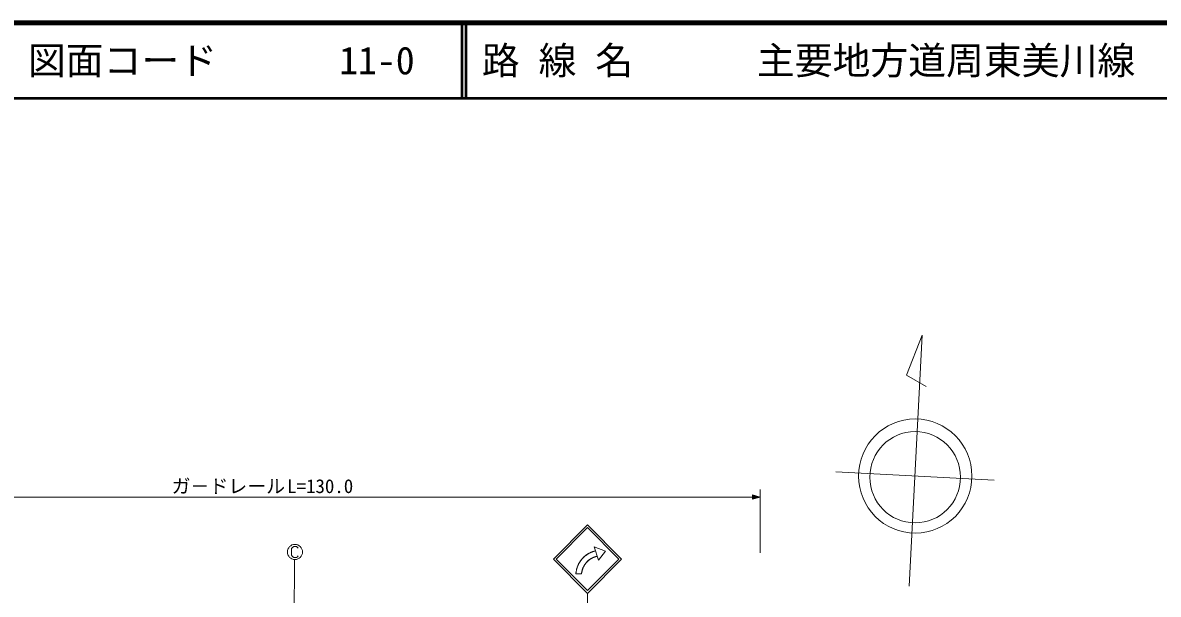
# Model space of a CAD drawing. Units: millimetres, scale not verified. Extents: x 40000 to 680000, y 20000 to 380000.
# Drawn here: x 119695 to 269782, y 304389 to 380000 of the extents above; entities that cross this region are included whole.
import ezdxf
from ezdxf.enums import TextEntityAlignment as Align

# ---------------------------------------------------------------- set-up
doc = ezdxf.new("R2010")
doc.units = ezdxf.units.MM
doc.header["$LTSCALE"] = 1000
for name, color, linetype, lineweight in [('M-BGD-EXST', 7, 'Continuous', 13), ('M-BMK-SRVR', 3, 'Continuous', 13), ('M-STR-HTXT', 7, 'Continuous', 13), ('M-STR-STRC', 7, 'Continuous', 13), ('M-TTL', 2, 'Continuous', 140), ('M-TTL-LINE', 7, 'Continuous', 50)]:
    doc.layers.add(name, color=color, linetype=linetype, lineweight=lineweight)
doc.layers.add('M-TTL-TXT', color=7, linetype='Continuous')
doc.styles.add('ＭＳ ゴシック', font='')
doc.styles.get('ＭＳ ゴシック').set_extended_font_data('MS Gothic')

msp = doc.modelspace()

# ---------------------------------------------------------------- linework, layer by layer
at = {"layer": 'M-BGD-EXST'}
for p, q in [((155514, 310712), (155354, 310591)), ((155874, 310712), (155514, 310712)), ((156033, 310591), (155874, 310712)), ((155354, 310591), (155234, 310430)), ((155234, 310430), (155234, 309545)), ((155234, 309545), (155354, 309384)), ((155354, 309384), (155514, 309263)), ((155514, 309263), (155874, 309263)), ((155874, 309263), (156033, 309344)), ((156113, 310471), (156033, 310591)), ((156033, 309344), (156113, 309464)), ((155630, 309018), (155541, 292235))]:
    msp.add_line(p, q, dxfattribs=at)
msp.add_ellipse((155674, 309988), major_axis=(0, 1006), ratio=0.992755, dxfattribs=at)
at = {"layer": 'M-BMK-SRVR'}
for p, q in [((238587, 338659), (236505, 333356)), ((236860, 305464), (238587, 338659)), ((236505, 333356), (239110, 331862)), ((227142, 320590), (248095, 319484))]:
    msp.add_line(p, q, dxfattribs=at)
for centre, major_axis in [((237661, 320035), (0, 7548)), ((237644, 319877), (0, 6038))]:
    msp.add_ellipse(centre, major_axis=major_axis, ratio=0.992755, dxfattribs=at)
at = {"layer": 'M-STR-HTXT'}
for p, q in [((217165, 318260), (217165, 309869)), ((91591, 317254), (217165, 317254)), ((216166, 316972), (216166, 317535)), ((216166, 317535), (217165, 317254)), ((217165, 317254), (216166, 316972)), ((216206, 317052), (216206, 317455)), ((216206, 317455), (216885, 317254)), ((216885, 317254), (216206, 317052)), ((216246, 317133), (216246, 317374)), ((216246, 317374), (216725, 317254)), ((216725, 317254), (216246, 317133)), ((216286, 317213), (216286, 317294)), ((216286, 317294), (216486, 317254)), ((216486, 317254), (216286, 317213))]:
    msp.add_line(p, q, dxfattribs=at)
at = {"layer": 'M-STR-STRC'}
for p, q in [((189830, 309046), (194326, 313575)), ((190183, 309046), (194326, 313219)), ((198822, 309046), (194326, 313575)), ((198469, 309046), (194326, 313219)), ((193708, 309163), (193748, 309205)), ((193748, 309205), (193789, 309247)), ((193789, 309247), (193831, 309287)), ((193831, 309287), (193873, 309327)), ((193873, 309327), (193916, 309367)), ((193916, 309367), (193960, 309405)), ((193960, 309405), (194004, 309443)), ((194004, 309443), (194049, 309480)), ((194049, 309480), (194095, 309516)), ((194095, 309516), (194141, 309551)), ((194141, 309551), (194188, 309585)), ((194188, 309585), (194235, 309619)), ((194235, 309619), (194284, 309652)), ((194284, 309652), (194332, 309684)), ((194332, 309684), (194381, 309715)), ((194381, 309715), (194431, 309745)), ((194431, 309745), (194481, 309774)), ((194481, 309774), (194532, 309803)), ((194532, 309803), (194583, 309830)), ((194583, 309830), (194635, 309857)), ((194635, 309857), (194687, 309883)), ((194687, 309883), (194739, 309908)), ((194739, 309908), (194792, 309931)), ((194792, 309931), (194845, 309954)), ((194845, 309954), (194899, 309976)), ((194899, 309976), (194953, 309997)), ((194945, 309179), (194905, 309158)), ((194985, 309199), (194945, 309179)), ((194953, 309997), (195008, 310018)), ((195026, 309219), (194985, 309199)), ((195008, 310018), (195063, 310037)), ((195067, 309238), (195026, 309219)), ((195063, 310037), (195118, 310055)), ((195108, 309256), (195067, 309238)), ((195150, 309274), (195108, 309256)), ((195118, 310055), (195173, 310072)), ((195192, 309290), (195150, 309274)), ((195173, 310072), (195229, 310088)), ((195234, 309307), (195192, 309290)), ((195229, 310088), (195285, 310104)), ((195232, 310654), (196701, 310086)), ((195232, 310654), (195790, 308894)), ((195232, 310654), (196701, 310086)), ((195232, 310654), (195790, 308894)), ((195398, 310131), (195232, 310654)), ((195232, 310654), (196701, 310086)), ((195790, 308894), (195232, 310654)), ((195232, 310654), (196701, 310086)), ((195276, 309322), (195234, 309307)), ((195319, 309336), (195276, 309322)), ((195285, 310104), (195341, 310118)), ((195362, 309350), (195319, 309336)), ((195398, 310131), (195341, 310118)), ((195405, 309363), (195362, 309350)), ((195398, 310131), (195624, 309417)), ((195398, 310131), (195624, 309417)), ((195449, 309375), (195405, 309363)), ((195492, 309387), (195449, 309375)), ((195536, 309398), (195492, 309387)), ((195580, 309408), (195536, 309398)), ((195624, 309417), (195580, 309408)), ((195790, 308894), (195624, 309417)), ((196701, 310086), (195790, 308894)), ((196701, 310086), (195790, 308894)), ((196701, 310086), (195790, 308894)), ((196701, 310086), (195790, 308894)), ((189830, 309046), (194326, 304517)), ((190183, 309046), (194326, 304873)), ((192890, 307638), (192904, 307695)), ((192904, 307695), (192919, 307751)), ((192919, 307751), (192935, 307808)), ((192935, 307808), (192952, 307864)), ((192952, 307864), (192970, 307919)), ((192970, 307919), (192989, 307975)), ((192989, 307975), (193008, 308029)), ((193008, 308029), (193029, 308084)), ((193029, 308084), (193051, 308138)), ((193051, 308138), (193073, 308192)), ((193073, 308192), (193097, 308246)), ((193097, 308246), (193121, 308299)), ((193121, 308299), (193146, 308351)), ((193146, 308351), (193172, 308403)), ((193172, 308403), (193200, 308455)), ((193200, 308455), (193228, 308506)), ((193228, 308506), (193257, 308557)), ((193257, 308557), (193286, 308607)), ((193286, 308607), (193317, 308657)), ((193317, 308657), (193348, 308706)), ((193348, 308706), (193381, 308754)), ((193381, 308754), (193414, 308802)), ((193414, 308802), (193448, 308849)), ((193448, 308849), (193483, 308896)), ((193483, 308896), (193518, 308942)), ((193518, 308942), (193555, 308988)), ((193555, 308988), (193592, 309033)), ((193592, 309033), (193630, 309077)), ((193630, 309077), (193669, 309120)), ((193679, 307704), (193665, 307661)), ((193669, 309120), (193708, 309163)), ((193694, 307747), (193679, 307704)), ((193710, 307789), (193694, 307747)), ((193726, 307832), (193710, 307789)), ((193744, 307874), (193726, 307832)), ((193761, 307915), (193744, 307874)), ((193780, 307957), (193761, 307915)), ((193799, 307998), (193780, 307957)), ((193819, 308039), (193799, 307998)), ((193840, 308079), (193819, 308039)), ((193861, 308119), (193840, 308079)), ((193883, 308158), (193861, 308119)), ((193906, 308198), (193883, 308158)), ((193930, 308236), (193906, 308198)), ((193954, 308275), (193930, 308236)), ((193979, 308313), (193954, 308275)), ((194004, 308350), (193979, 308313)), ((194030, 308387), (194004, 308350)), ((194057, 308424), (194030, 308387)), ((194084, 308460), (194057, 308424)), ((194112, 308496), (194084, 308460)), ((194141, 308531), (194112, 308496)), ((194170, 308565), (194141, 308531)), ((194200, 308599), (194170, 308565)), ((194230, 308633), (194200, 308599)), ((194261, 308666), (194230, 308633)), ((194292, 308699), (194261, 308666)), ((194325, 308730), (194292, 308699)), ((194357, 308762), (194325, 308730)), ((194326, 304873), (198469, 309046)), ((194326, 304517), (198822, 309046)), ((194390, 308793), (194357, 308762)), ((194424, 308823), (194390, 308793)), ((194458, 308852), (194424, 308823)), ((194493, 308881), (194458, 308852)), ((194528, 308910), (194493, 308881)), ((194564, 308938), (194528, 308910)), ((194600, 308965), (194564, 308938)), ((194637, 308991), (194600, 308965)), ((194674, 309017), (194637, 308991)), ((194711, 309042), (194674, 309017)), ((194749, 309067), (194711, 309042)), ((194787, 309090), (194749, 309067)), ((194826, 309114), (194787, 309090)), ((194865, 309136), (194826, 309114)), ((194905, 309158), (194865, 309136)), ((192807, 307080), (192810, 307119)), ((193550, 307079), (192807, 307080)), ((192807, 307080), (193550, 307079)), ((192810, 307119), (192815, 307177)), ((192815, 307177), (192821, 307235)), ((192821, 307235), (192828, 307294)), ((192828, 307294), (192836, 307351)), ((192836, 307351), (192845, 307409)), ((192845, 307409), (192855, 307467)), ((192855, 307467), (192866, 307524)), ((192866, 307524), (192878, 307581)), ((192878, 307581), (192890, 307638)), ((193554, 307128), (193550, 307083)), ((193559, 307174), (193554, 307128)), ((193565, 307219), (193559, 307174)), ((193572, 307264), (193565, 307219)), ((193579, 307308), (193572, 307264)), ((193587, 307353), (193579, 307308)), ((193596, 307398), (193587, 307353)), ((193606, 307442), (193596, 307398)), ((193616, 307486), (193606, 307442)), ((193627, 307530), (193616, 307486)), ((193639, 307574), (193627, 307530)), ((193652, 307617), (193639, 307574)), ((193665, 307661), (193652, 307617)), ((194326, 304517), (194326, 302504))]:
    msp.add_line(p, q, dxfattribs=at)
for major_axis, start_param, end_param in [((0, 3348), 0.2204022, 1.5061625), ((0, 2602), 0.1948757, 1.4880684)]:
    msp.add_ellipse((196124, 306864), major_axis=major_axis, ratio=0.992755, start_param=start_param, end_param=end_param, dxfattribs=at)
at = {"layer": 'M-TTL'}
msp.add_line((680000, 380000), (40000, 380000), dxfattribs=at)
at = {"layer": 'M-TTL-LINE'}
for p, q in [((177750, 380000), (177750, 370000)), ((178250, 380000), (178250, 370000)), ((40000, 370000), (680000, 370000))]:
    msp.add_line(p, q, dxfattribs=at)

# ---------------------------------------------------------------- texts
at = {"layer": 'M-STR-HTXT', "style": 'ＭＳ ゴシック'}
for s, p in [('ガ－ドレール', (139370, 317228)), ('L=130.0', (154649, 317228))]:
    msp.add_text(s, height=1833, dxfattribs=at).set_placement(p, align=Align.BOTTOM_LEFT)
at = {"layer": 'M-TTL-TXT', "style": 'ＭＳ ゴシック'}
for s, p in [('図面コード', (120380, 375000)), ('11-0', (161521, 375000)), ('路 線 名', (180380, 375000)), ('主要地方道周東美川線', (216734, 375000))]:
    msp.add_text(s, height=3666, dxfattribs=at).set_placement(p, align=Align.MIDDLE_LEFT)

doc.saveas('drawing.dxf')
